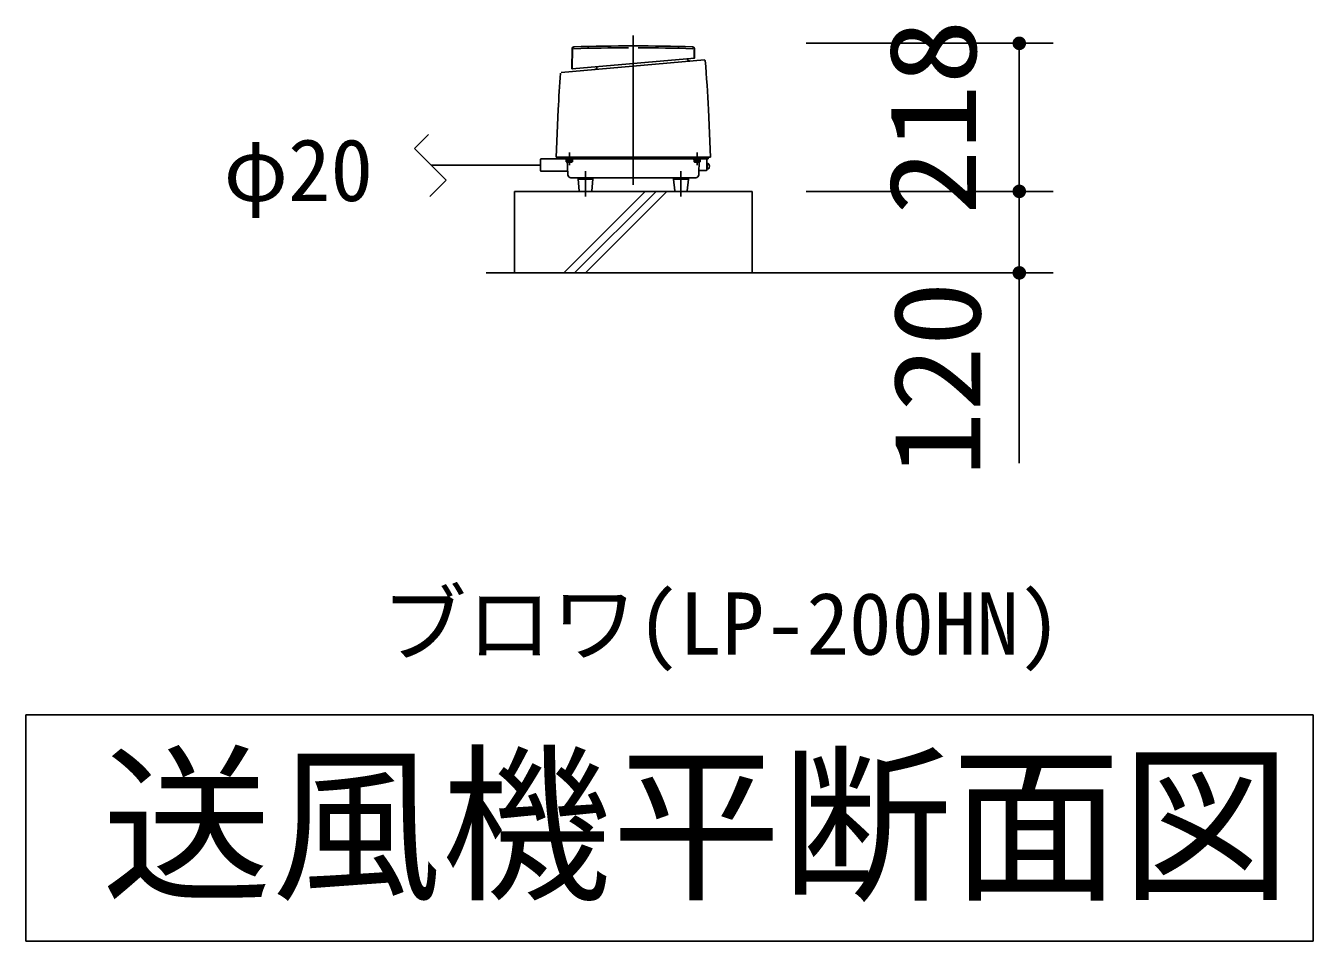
# Model space of a CAD drawing. Units: millimetres, scale not verified. Extents: x -14850 to 14850, y -10500 to 10500.
# Drawn here: x -1769 to 126, y 5430 to 6778 of the extents above; entities that cross this region are included whole.
import ezdxf
from ezdxf.enums import TextEntityAlignment as Align

# ---------------------------------------------------------------- set-up
doc = ezdxf.new("R2010")
doc.units = ezdxf.units.MM
doc.header["$LTSCALE"] = 50
doc.linetypes.add('CHAIN1', pattern=[8, 5, -1, 1, -1])
for name, color, linetype, lineweight in [('0-0_製作', 5, 'Continuous', 25), ('0-2_空気管', 3, 'Continuous', 25), ('0-4_機器', 3, 'Continuous', 25)]:
    doc.layers.add(name, color=color, linetype=linetype, lineweight=lineweight)
doc.styles.add('ＭＳ ゴシック', font='')
doc.styles.get('ＭＳ ゴシック').set_extended_font_data('MS Gothic')

msp = doc.modelspace()

# ---------------------------------------------------------------- linework, layer by layer
at = {"layer": '0-0_製作', "color": 2}
for p, q in [((-256.83, 6752.57), (-620.57, 6752.57)), ((-306.83, 6752.57), (-306.83, 6534.57)), ((-256.83, 6534.57), (-620.57, 6534.57)), ((-306.83, 6534.57), (-306.83, 6414.57)), ((-256.83, 6414.57), (-620.57, 6414.57)), ((-306.83, 6414.57), (-306.83, 6134.6))]:
    msp.add_line(p, q, dxfattribs=at)
at = {"layer": '0-0_製作'}
for points in [[(-306.83, 6752.57), (-316.83, 6752.57), (-316.81, 6753.2)], [(-306.83, 6752.57), (-316.75, 6751.32), (-316.83, 6752.57)], [(-306.83, 6752.57), (-316.81, 6753.2), (-316.66, 6754.44)], [(-306.83, 6742.57), (-316.75, 6751.32), (-306.83, 6752.57)], [(-306.83, 6742.57), (-316.52, 6750.08), (-316.75, 6751.32)], [(-306.83, 6752.57), (-316.66, 6754.44), (-316.34, 6755.66)], [(-306.83, 6742.57), (-316.13, 6748.89), (-316.52, 6750.08)], [(-306.83, 6752.57), (-316.34, 6755.66), (-315.88, 6756.83)], [(-306.83, 6742.57), (-315.6, 6747.75), (-316.13, 6748.89)], [(-306.83, 6752.57), (-315.88, 6756.83), (-315.28, 6757.93)], [(-306.83, 6742.57), (-314.92, 6746.69), (-315.6, 6747.75)], [(-306.83, 6752.57), (-315.28, 6757.93), (-314.54, 6758.94)], [(-306.83, 6742.57), (-314.12, 6745.72), (-314.92, 6746.69)], [(-306.83, 6752.57), (-314.54, 6758.94), (-313.68, 6759.86)], [(-306.83, 6742.57), (-313.21, 6744.86), (-314.12, 6745.72)], [(-306.83, 6752.57), (-313.68, 6759.86), (-312.71, 6760.66)], [(-306.83, 6752.57), (-312.71, 6760.66), (-311.65, 6761.33)], [(-306.83, 6752.57), (-311.65, 6761.33), (-310.51, 6761.87)], [(-306.83, 6752.57), (-310.51, 6761.87), (-309.32, 6762.26)], [(-306.83, 6752.57), (-309.32, 6762.26), (-308.09, 6762.49)], [(-306.83, 6752.57), (-308.09, 6762.49), (-306.83, 6762.57)], [(-306.21, 6762.55), (-306.83, 6752.57), (-306.83, 6762.57)], [(-304.96, 6762.39), (-306.83, 6752.57), (-306.21, 6762.55)], [(-303.74, 6762.08), (-306.83, 6752.57), (-304.96, 6762.39)], [(-302.58, 6761.62), (-306.83, 6752.57), (-303.74, 6762.08)], [(-301.48, 6761.01), (-306.83, 6752.57), (-302.58, 6761.62)], [(-300.46, 6760.27), (-306.83, 6752.57), (-301.48, 6761.01)], [(-299.54, 6759.42), (-306.83, 6752.57), (-300.46, 6760.27)], [(-298.74, 6758.45), (-306.83, 6752.57), (-299.54, 6759.42)], [(-298.07, 6757.39), (-306.83, 6752.57), (-298.74, 6758.45)], [(-297.54, 6756.25), (-306.83, 6752.57), (-298.07, 6757.39)], [(-297.15, 6755.06), (-306.83, 6752.57), (-297.54, 6756.25)], [(-296.91, 6753.82), (-306.83, 6752.57), (-297.15, 6755.06)], [(-296.83, 6752.57), (-306.83, 6752.57), (-296.91, 6753.82)], [(-296.83, 6752.57), (-306.83, 6742.57), (-306.83, 6752.57)], [(-296.85, 6751.94), (-306.83, 6742.57), (-296.83, 6752.57)], [(-297.01, 6750.7), (-306.83, 6742.57), (-296.85, 6751.94)], [(-297.32, 6749.48), (-306.83, 6742.57), (-297.01, 6750.7)], [(-297.79, 6748.31), (-306.83, 6742.57), (-297.32, 6749.48)], [(-298.39, 6747.21), (-306.83, 6742.57), (-297.79, 6748.31)], [(-299.13, 6746.2), (-306.83, 6742.57), (-298.39, 6747.21)], [(-299.99, 6745.28), (-306.83, 6742.57), (-299.13, 6746.2)], [(-300.96, 6744.48), (-306.83, 6742.57), (-299.99, 6745.28)], [(-306.83, 6742.57), (-312.19, 6744.13), (-313.21, 6744.86)], [(-306.83, 6742.57), (-311.09, 6743.52), (-312.19, 6744.13)], [(-306.83, 6742.57), (-309.92, 6743.06), (-311.09, 6743.52)], [(-306.83, 6742.57), (-308.71, 6742.75), (-309.92, 6743.06)], [(-306.83, 6742.57), (-307.46, 6742.59), (-308.71, 6742.75)], [(-302.02, 6743.81), (-306.83, 6742.57), (-300.96, 6744.48)], [(-303.15, 6743.27), (-306.83, 6742.57), (-302.02, 6743.81)], [(-304.35, 6742.88), (-306.83, 6742.57), (-303.15, 6743.27)], [(-305.58, 6742.65), (-306.83, 6742.57), (-304.35, 6742.88)], [(-306.83, 6534.57), (-316.66, 6536.44), (-316.34, 6537.66)], [(-306.83, 6534.57), (-316.34, 6537.66), (-315.88, 6538.83)], [(-306.83, 6534.57), (-315.88, 6538.83), (-315.28, 6539.93)], [(-306.83, 6534.57), (-315.28, 6539.93), (-314.54, 6540.94)], [(-306.83, 6534.57), (-314.54, 6540.94), (-313.68, 6541.86)], [(-306.83, 6534.57), (-313.68, 6541.86), (-312.71, 6542.66)], [(-306.83, 6534.57), (-312.71, 6542.66), (-311.65, 6543.33)], [(-306.83, 6534.57), (-311.65, 6543.33), (-310.51, 6543.87)], [(-306.83, 6534.57), (-310.51, 6543.87), (-309.32, 6544.26)], [(-306.83, 6534.57), (-309.32, 6544.26), (-308.09, 6544.49)], [(-306.83, 6534.57), (-308.09, 6544.49), (-306.83, 6544.57)], [(-306.21, 6544.55), (-306.83, 6534.57), (-306.83, 6544.57)], [(-304.96, 6544.39), (-306.83, 6534.57), (-306.21, 6544.55)], [(-303.74, 6544.08), (-306.83, 6534.57), (-304.96, 6544.39)], [(-302.58, 6543.62), (-306.83, 6534.57), (-303.74, 6544.08)], [(-301.48, 6543.01), (-306.83, 6534.57), (-302.58, 6543.62)], [(-300.46, 6542.27), (-306.83, 6534.57), (-301.48, 6543.01)], [(-299.54, 6541.42), (-306.83, 6534.57), (-300.46, 6542.27)], [(-298.74, 6540.45), (-306.83, 6534.57), (-299.54, 6541.42)], [(-298.07, 6539.39), (-306.83, 6534.57), (-298.74, 6540.45)], [(-297.54, 6538.25), (-306.83, 6534.57), (-298.07, 6539.39)], [(-297.15, 6537.06), (-306.83, 6534.57), (-297.54, 6538.25)], [(-296.91, 6535.82), (-306.83, 6534.57), (-297.15, 6537.06)], [(-306.83, 6534.57), (-316.83, 6534.57), (-316.81, 6535.2)], [(-306.83, 6534.57), (-316.75, 6533.32), (-316.83, 6534.57)], [(-306.83, 6534.57), (-316.81, 6535.2), (-316.66, 6536.44)], [(-306.83, 6524.57), (-316.75, 6533.32), (-306.83, 6534.57)], [(-306.83, 6524.57), (-316.52, 6532.08), (-316.75, 6533.32)], [(-306.83, 6524.57), (-316.13, 6530.89), (-316.52, 6532.08)], [(-306.83, 6524.57), (-315.6, 6529.75), (-316.13, 6530.89)], [(-306.83, 6524.57), (-314.92, 6528.69), (-315.6, 6529.75)], [(-306.83, 6524.57), (-314.12, 6527.72), (-314.92, 6528.69)], [(-306.83, 6524.57), (-313.21, 6526.86), (-314.12, 6527.72)], [(-306.83, 6524.57), (-312.19, 6526.13), (-313.21, 6526.86)], [(-306.83, 6524.57), (-311.09, 6525.52), (-312.19, 6526.13)], [(-306.83, 6524.57), (-309.92, 6525.06), (-311.09, 6525.52)], [(-306.83, 6524.57), (-308.71, 6524.75), (-309.92, 6525.06)], [(-306.83, 6524.57), (-307.46, 6524.59), (-308.71, 6524.75)], [(-296.83, 6534.57), (-306.83, 6534.57), (-296.91, 6535.82)], [(-296.83, 6534.57), (-306.83, 6524.57), (-306.83, 6534.57)], [(-296.85, 6533.94), (-306.83, 6524.57), (-296.83, 6534.57)], [(-297.01, 6532.7), (-306.83, 6524.57), (-296.85, 6533.94)], [(-297.32, 6531.48), (-306.83, 6524.57), (-297.01, 6532.7)], [(-297.79, 6530.31), (-306.83, 6524.57), (-297.32, 6531.48)], [(-298.39, 6529.21), (-306.83, 6524.57), (-297.79, 6530.31)], [(-299.13, 6528.2), (-306.83, 6524.57), (-298.39, 6529.21)], [(-299.99, 6527.28), (-306.83, 6524.57), (-299.13, 6528.2)], [(-300.96, 6526.48), (-306.83, 6524.57), (-299.99, 6527.28)], [(-302.02, 6525.81), (-306.83, 6524.57), (-300.96, 6526.48)], [(-303.15, 6525.27), (-306.83, 6524.57), (-302.02, 6525.81)], [(-304.35, 6524.88), (-306.83, 6524.57), (-303.15, 6525.27)], [(-305.58, 6524.65), (-306.83, 6524.57), (-304.35, 6524.88)], [(-306.83, 6414.57), (-312.71, 6422.66), (-311.65, 6423.33)], [(-306.83, 6414.57), (-311.65, 6423.33), (-310.51, 6423.87)], [(-306.83, 6414.57), (-310.51, 6423.87), (-309.32, 6424.26)], [(-306.83, 6414.57), (-309.32, 6424.26), (-308.09, 6424.49)], [(-306.83, 6414.57), (-308.09, 6424.49), (-306.83, 6424.57)], [(-306.21, 6424.55), (-306.83, 6414.57), (-306.83, 6424.57)], [(-304.96, 6424.39), (-306.83, 6414.57), (-306.21, 6424.55)], [(-303.74, 6424.08), (-306.83, 6414.57), (-304.96, 6424.39)], [(-302.58, 6423.62), (-306.83, 6414.57), (-303.74, 6424.08)], [(-301.48, 6423.01), (-306.83, 6414.57), (-302.58, 6423.62)], [(-300.46, 6422.28), (-306.83, 6414.57), (-301.48, 6423.01)], [(-306.83, 6414.57), (-316.83, 6414.57), (-316.81, 6415.2)], [(-306.83, 6414.57), (-316.75, 6413.32), (-316.83, 6414.57)], [(-306.83, 6414.57), (-316.81, 6415.2), (-316.66, 6416.44)], [(-306.83, 6404.57), (-316.75, 6413.32), (-306.83, 6414.57)], [(-306.83, 6404.57), (-316.52, 6412.08), (-316.75, 6413.32)], [(-306.83, 6414.57), (-316.66, 6416.44), (-316.34, 6417.66)], [(-306.83, 6404.57), (-316.13, 6410.89), (-316.52, 6412.08)], [(-306.83, 6414.57), (-316.34, 6417.66), (-315.88, 6418.83)], [(-306.83, 6404.57), (-315.6, 6409.75), (-316.13, 6410.89)], [(-306.83, 6414.57), (-315.88, 6418.83), (-315.28, 6419.93)], [(-306.83, 6404.57), (-314.92, 6408.69), (-315.6, 6409.75)], [(-306.83, 6414.57), (-315.28, 6419.93), (-314.54, 6420.94)], [(-306.83, 6404.57), (-314.12, 6407.72), (-314.92, 6408.69)], [(-306.83, 6414.57), (-314.54, 6420.94), (-313.68, 6421.86)], [(-306.83, 6404.57), (-313.21, 6406.86), (-314.12, 6407.72)], [(-306.83, 6414.57), (-313.68, 6421.86), (-312.71, 6422.66)], [(-306.83, 6404.57), (-312.19, 6406.13), (-313.21, 6406.86)], [(-306.83, 6404.57), (-311.09, 6405.52), (-312.19, 6406.13)], [(-306.83, 6404.57), (-309.92, 6405.06), (-311.09, 6405.52)], [(-306.83, 6404.57), (-308.71, 6404.75), (-309.92, 6405.06)], [(-306.83, 6404.57), (-307.46, 6404.59), (-308.71, 6404.75)], [(-299.54, 6421.42), (-306.83, 6414.57), (-300.46, 6422.28)], [(-298.74, 6420.45), (-306.83, 6414.57), (-299.54, 6421.42)], [(-298.07, 6419.39), (-306.83, 6414.57), (-298.74, 6420.45)], [(-297.54, 6418.25), (-306.83, 6414.57), (-298.07, 6419.39)], [(-297.15, 6417.06), (-306.83, 6414.57), (-297.54, 6418.25)], [(-296.91, 6415.82), (-306.83, 6414.57), (-297.15, 6417.06)], [(-296.83, 6414.57), (-306.83, 6414.57), (-296.91, 6415.82)], [(-296.83, 6414.57), (-306.83, 6404.57), (-306.83, 6414.57)], [(-296.85, 6413.94), (-306.83, 6404.57), (-296.83, 6414.57)], [(-297.01, 6412.7), (-306.83, 6404.57), (-296.85, 6413.94)], [(-297.32, 6411.48), (-306.83, 6404.57), (-297.01, 6412.7)], [(-297.79, 6410.31), (-306.83, 6404.57), (-297.32, 6411.48)], [(-298.39, 6409.21), (-306.83, 6404.57), (-297.79, 6410.31)], [(-299.13, 6408.2), (-306.83, 6404.57), (-298.39, 6409.21)], [(-299.99, 6407.28), (-306.83, 6404.57), (-299.13, 6408.2)], [(-300.96, 6406.48), (-306.83, 6404.57), (-299.99, 6407.28)], [(-302.02, 6405.81), (-306.83, 6404.57), (-300.96, 6406.48)], [(-303.15, 6405.27), (-306.83, 6404.57), (-302.02, 6405.81)], [(-304.35, 6404.88), (-306.83, 6404.57), (-303.15, 6405.27)], [(-305.58, 6404.65), (-306.83, 6404.57), (-304.35, 6404.88)]]:
    msp.add_solid(points, dxfattribs=at)
at = {"layer": '0-4_機器', "linetype": 'CHAIN1'}
for p, q in [((-874.85, 6544.27), (-874.85, 6764.27)), ((-968.86, 6591.73), (-968.86, 6573.34)), ((-780.85, 6591.73), (-780.85, 6573.34)), ((-945.19, 6527.25), (-945.19, 6564.27)), ((-804.86, 6527.25), (-804.86, 6564.27))]:
    msp.add_line(p, q, dxfattribs=at)
at = {"layer": '0-4_機器'}
for p, q in [((-981.16, 6709.78), (-769.96, 6728.26)), ((-965.44, 6715.44), (-964.93, 6744.7)), ((-784.96, 6730.73), (-964.95, 6714.99)), ((-964.87, 6715.49), (-964.36, 6744.72)), ((-795.02, 6729.7), (-795.02, 6729.85)), ((-785.11, 6731.14), (-785.35, 6744.72)), ((-784.78, 6744.7), (-784.55, 6731.19)), ((-769.96, 6728.26), (-768.89, 6727.35)), ((-928.36, 6717.45), (-928.36, 6718.19)), ((-988.36, 6584.97), (-985.3, 6654.95)), ((-761.36, 6584.97), (-764.41, 6654.95)), ((-1011.66, 6565.27), (-1011.66, 6581.37)), ((-1010.75, 6582.27), (-764.86, 6582.27)), ((-988.36, 6584.97), (-761.36, 6584.97)), ((-984.85, 6582.27), (-984.85, 6584.97)), ((-973.86, 6581.27), (-973.86, 6582.27)), ((-973.47, 6578.13), (-973.47, 6581.27)), ((-972.31, 6577.77), (-965.39, 6577.77)), ((-971.17, 6558.91), (-972.02, 6581.4)), ((-966.55, 6578.13), (-966.55, 6581.27)), ((-964.24, 6578.13), (-964.24, 6581.27)), ((-785.47, 6578.13), (-785.47, 6581.27)), ((-777.4, 6577.77), (-784.32, 6577.77)), ((-783.16, 6578.13), (-783.16, 6581.27)), ((-778.54, 6558.91), (-777.69, 6581.4)), ((-776.24, 6578.13), (-776.24, 6581.27)), ((-775.85, 6581.27), (-775.85, 6582.27)), ((-766.85, 6566.07), (-766.85, 6581.37)), ((-766.06, 6576.55), (-766.85, 6576.55)), ((-766.06, 6566.55), (-766.06, 6576.55)), ((-765, 6575.51), (-766.06, 6575.55)), ((-764.86, 6582.27), (-764.86, 6584.97)), ((-972.39, 6564.27), (-1010.66, 6564.27)), ((-767.76, 6565.17), (-777.38, 6565.17)), ((-766.06, 6566.55), (-766.85, 6566.55)), ((-765, 6567.58), (-766.06, 6567.55)), ((-783.04, 6554.57), (-966.67, 6554.57)), ((-934.19, 6552.57), (-934.19, 6554.07)), ((-815.86, 6552.57), (-793.86, 6552.57)), ((-793.86, 6552.57), (-795.76, 6535.46)), ((-793.86, 6554.07), (-793.86, 6552.57)), ((-1049.85, 6534.57), (-1049.85, 6414.57)), ((-699.86, 6534.57), (-1049.85, 6534.57)), ((-857.25, 6534.57), (-977.25, 6414.57)), ((-961.34, 6414.57), (-841.34, 6534.57)), ((-825.43, 6534.57), (-945.43, 6414.57)), ((-699.86, 6414.57), (-699.86, 6534.57)), ((-1091.39, 6414.57), (-620.57, 6414.57)), ((-1768.92, 5763.71), (-1768.92, 5430.38)), ((-1768.92, 5763.71), (125.76, 5763.71)), ((125.76, 5763.71), (125.76, 5430.38)), ((-1768.92, 5430.38), (125.76, 5430.38))]:
    msp.add_line(p, q, dxfattribs=at)
at = {"layer": '0-4_機器', "color": 7}
for p, q in [((-1196.83, 6597.69), (-1176.32, 6618.2)), ((-1150.04, 6550.89), (-1196.83, 6597.69)), ((-1174.11, 6526.82), (-1150.04, 6550.89))]:
    msp.add_line(p, q, dxfattribs=at)
at = {"layer": '0-4_機器', "color": 6}
msp.add_line((-1172.47, 6573.32), (-1011.66, 6573.32), dxfattribs=at)
at = {"layer": '0-4_機器'}
for points in [[(-973.86, 6581.27), (-963.86, 6581.27), (-963.86, 6582.27)], [(-973.47, 6578.13), (-972.84, 6577.86), (-972.31, 6577.77), (-972.05, 6577.79), (-971.78, 6577.86), (-971.16, 6578.13), (-971.16, 6581.27)], [(-971.16, 6578.13), (-969.91, 6577.86), (-969.36, 6577.79), (-968.86, 6577.77), (-968.35, 6577.79), (-967.8, 6577.86), (-966.55, 6578.13), (-965.92, 6577.86), (-965.65, 6577.79), (-965.39, 6577.77), (-965.14, 6577.79), (-964.86, 6577.86), (-964.24, 6578.13)], [(-775.85, 6581.27), (-785.85, 6581.27), (-785.85, 6582.27)], [(-778.55, 6578.13), (-779.8, 6577.86), (-780.35, 6577.79), (-780.85, 6577.77), (-781.36, 6577.79), (-781.91, 6577.86), (-783.16, 6578.13), (-783.79, 6577.86), (-784.06, 6577.79), (-784.32, 6577.77), (-784.57, 6577.79), (-784.85, 6577.86), (-785.47, 6578.13)], [(-776.24, 6578.13), (-776.87, 6577.86), (-777.4, 6577.77), (-777.66, 6577.79), (-777.93, 6577.86), (-778.55, 6578.13), (-778.55, 6581.27)], [(-954.29, 6535.46), (-956.19, 6552.57), (-956.19, 6554.07)], [(-956.19, 6552.57), (-934.19, 6552.57), (-936.09, 6535.46)], [(-813.95, 6535.46), (-815.86, 6552.57), (-815.86, 6554.07)]]:
    msp.add_lwpolyline(points, dxfattribs=at)
for centre, radius, start, end in [((-962.23, 6744.65), 2.7, 91.85542, 178.99998), ((-961.66, 6744.67), 2.7, 91.84418, 179), ((-874.85, 4048.77), 2700, 88.14374, 91.85625), ((-874.85, 4048.77), 2697.3, 90.15285, 91.85623), ((-874.85, 4048.77), 2697.3, 88.14374, 89.84712), ((-788.05, 6744.67), 2.7, 1, 88.15579), ((-787.48, 6744.65), 2.7, 1, 88.14374), ((-791.69, 6729.7), 3.33, 180, 274.99998), ((-785.56, 6731.13), 0.45, 275, 1.00002), ((-785, 6731.18), 0.45, 275, 0.99998), ((-2762.51, 6567.71), 2000, 2.5, 4.57819), ((1012.8, 6567.71), 2000, 175.95764, 177.49997), ((-964.99, 6715.43), 0.45, 179, 274.99998), ((-964.42, 6715.48), 0.45, 179, 274.99998), ((-931.69, 6717.45), 3.33, 275, 0), ((-1010.75, 6581.37), 0.9, 90, 180), ((-972.92, 6581.37), 0.9, 2, 89.99998), ((-776.79, 6581.37), 0.9, 90, 177.99998), ((-765.95, 6581.37), 0.9, 90, 180), ((-765.05, 6574.11), 1.4, 30.18094, 88.00002), ((-769.46, 6571.55), 6.5, 329.81932, 30.18091), ((-1010.66, 6565.27), 1, 180, 270), ((-972.39, 6563.27), 1, 2, 89.99998), ((-966.67, 6559.07), 4.5, 182, 270), ((-783.04, 6559.07), 4.5, 270, 358), ((-767.76, 6566.07), 0.9, 270, 0), ((-765.05, 6568.98), 1.4, 272.00002, 329.81975), ((-953.36, 6554.07), 0.5, 0, 90), ((-930.36, 6554.07), 0.5, 90, 180), ((-816.36, 6554.07), 0.5, 0, 90), ((-793.35, 6554.07), 0.5, 90, 180), ((-953.29, 6535.57), 1, 186.34018, 270), ((-937.08, 6535.57), 1, 270, 353.65981), ((-812.96, 6535.57), 1, 186.34018, 270), ((-796.75, 6535.57), 1, 270, 353.65981)]:
    msp.add_arc(centre, radius, start, end, dxfattribs=at)

# ---------------------------------------------------------------- texts
at = {"layer": '0-0_製作', "color": 4, "style": 'ＭＳ ゴシック', "width": 1.1}
for s, p in [('218', (-331.83, 6499.82)), ('120', (-325.46, 6114.02))]:
    msp.add_text(s, height=128.4, rotation=90, dxfattribs=at).set_placement(p, align=Align.BOTTOM_LEFT)
at = {"layer": '0-2_空気管', "color": 4, "style": 'ＭＳ ゴシック'}
msp.add_text('φ20', height=91.79, dxfattribs=at).set_placement((-1477.74, 6492.72), align=Align.BOTTOM_LEFT)
at = {"layer": '0-4_機器', "color": 4, "style": 'ＭＳ ゴシック'}
for s, height, p in [('\u3000ブロワ(LP-200HN)\u3000', 91.79, (-1370.39, 5824.76)), ('送風機平断面図', 183.3, (-1657.15, 5455.19))]:
    msp.add_text(s, height=height, dxfattribs=at).set_placement(p, align=Align.BOTTOM_LEFT)

doc.saveas('drawing.dxf')
